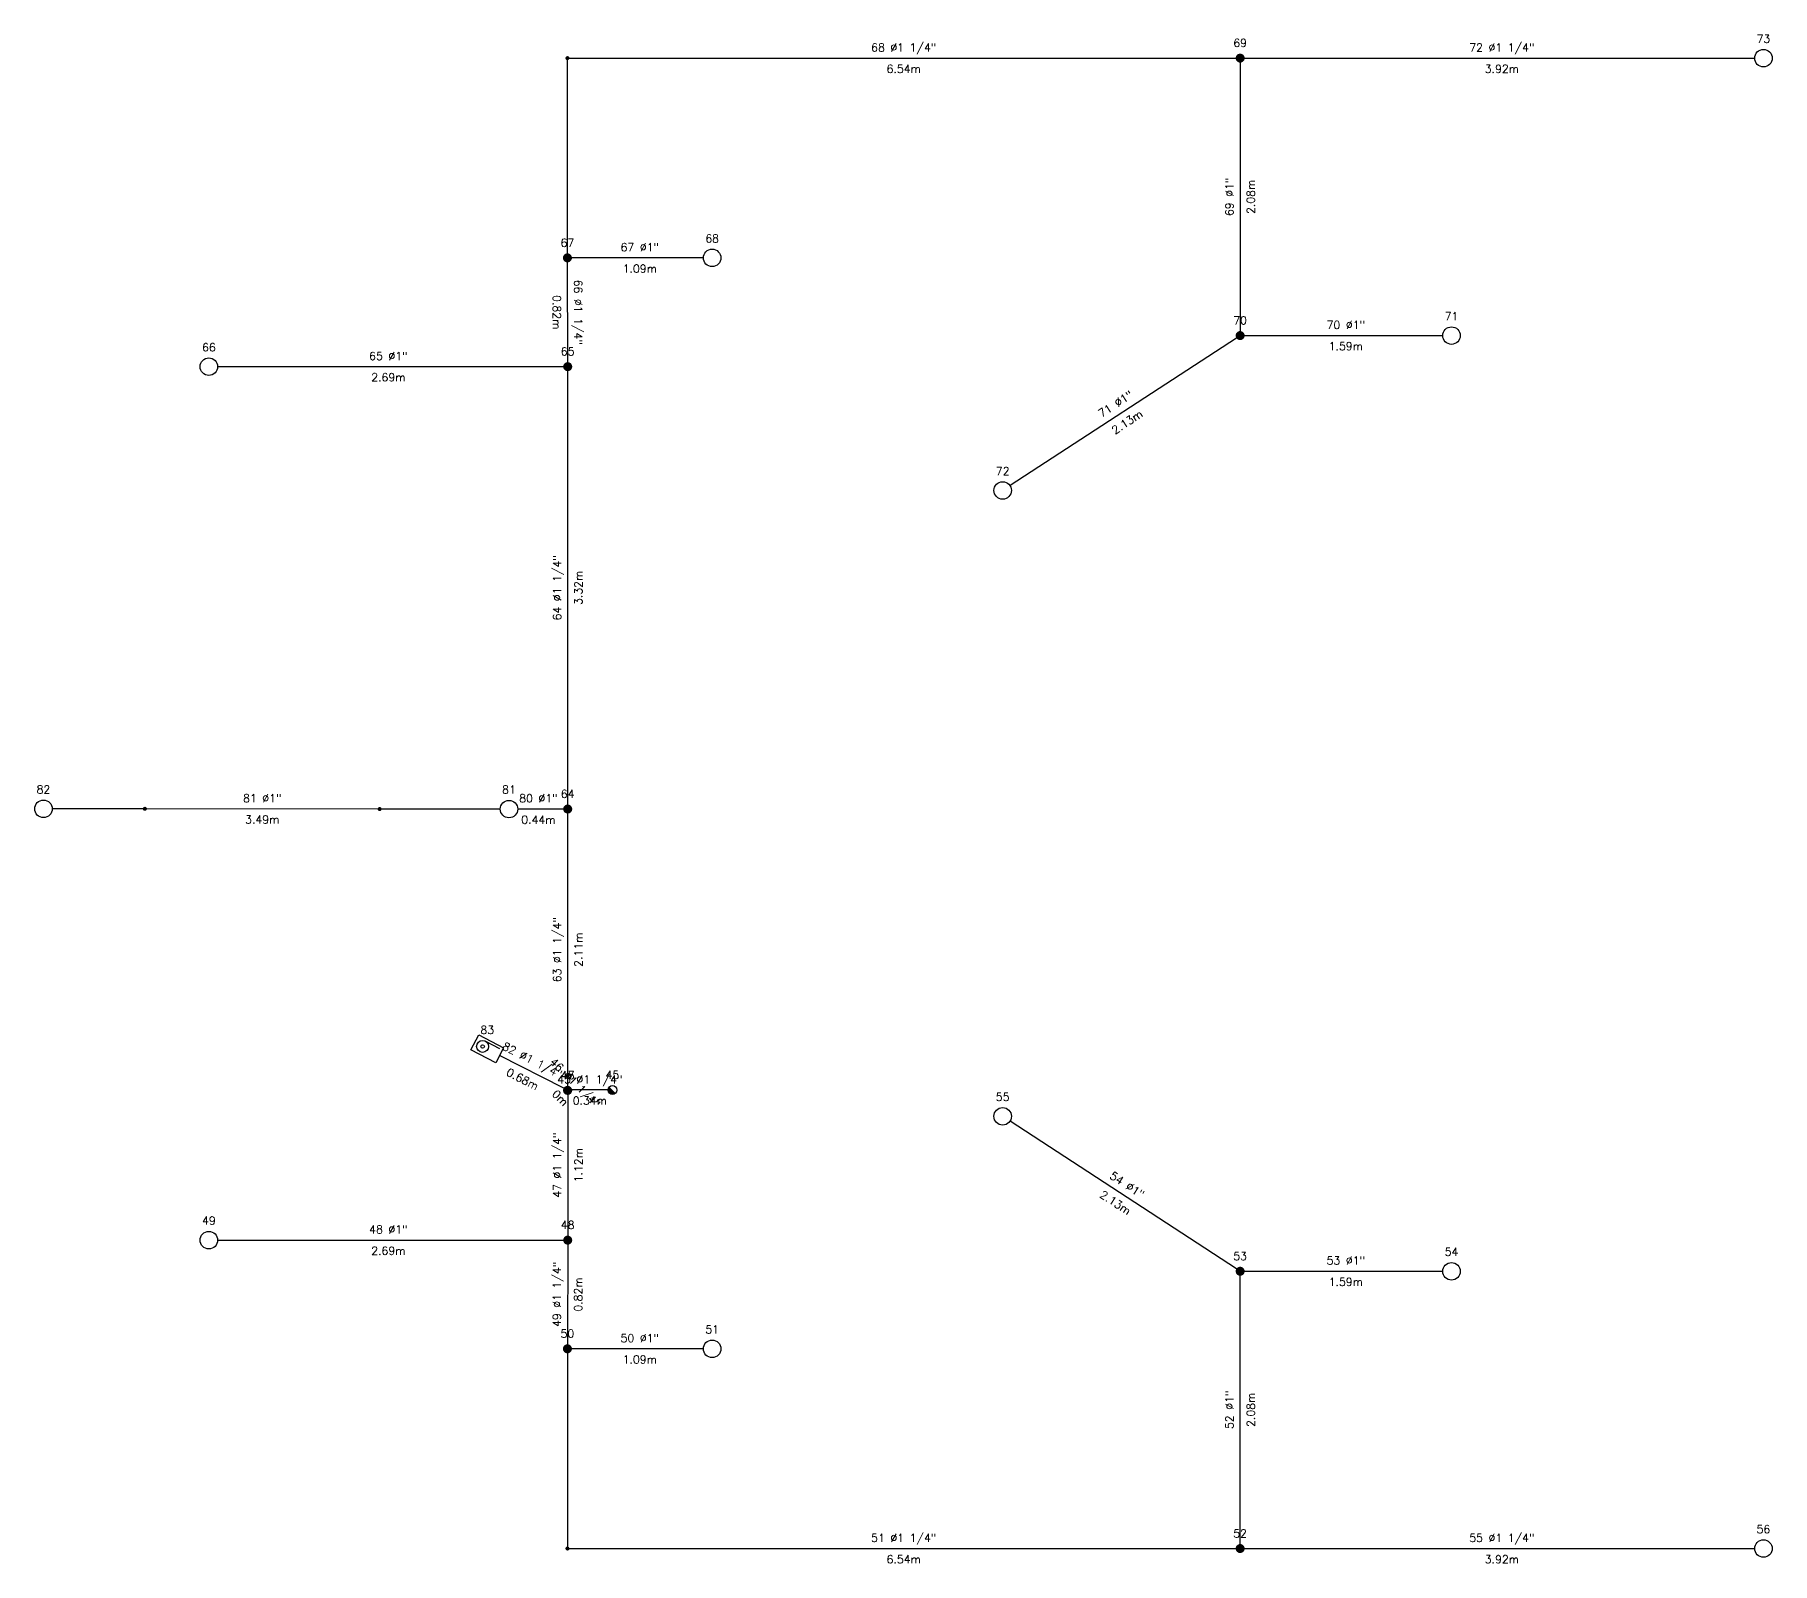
# Model space of a CAD drawing. Header units: metres. Extents: x -63.6 to 24.5, y -61.1 to 26.1.
# Drawn here: x -42.98 to -29.63, y -30.46 to -18.71 of the extents above; entities that cross this region are included whole.
import ezdxf
from ezdxf.enums import TextEntityAlignment as Align

# ---------------------------------------------------------------- set-up
doc = ezdxf.new("R2010")
doc.units = ezdxf.units.M
doc.header["$LTSCALE"] = 12.7
doc.layers.get('0').update_dxf_attribs({"linetype": 'CONTINUOUS'})
for name, color, linetype in [('TEXTO_NUDOS', 7, 'CONTINUOUS'), ('TEXTO_RAMAS', 7, 'CONTINUOUS'), ('UNIFILAR', 7, 'CONTINUOUS')]:
    doc.layers.add(name, color=color, linetype=linetype)
doc.styles.add('ROMANS', font='Romans', dxfattribs={"height": 0.0635})

# ---------------------------------------------------------------- blocks, each defined once
blk = doc.blocks.new('CONEXION_PLANTAS_IPCI')
at = {"color": 0, "linetype": 'Continuous'}
blk.add_circle((-0.004736, -0.005671), 1.5, dxfattribs=at)
for points in [[(-1.499779, 0.11617), (-1.504474, -0.033694), (0.363297, -1.459821), (0.216286, -1.489298)], [(-1.480147, 0.264817), (-1.499779, 0.11617), (0.506632, -1.415814), (0.363297, -1.459821)], [(-1.445772, 0.410761), (-1.480147, 0.264817), (0.644856, -1.357718), (0.506632, -1.415814)], [(-1.396999, 0.552544), (-1.445772, 0.410761), (0.77659, -1.286112), (0.644856, -1.357718)], [(-1.334315, 0.688749), (-1.396999, 0.552544), (0.900518, -1.201713), (0.77659, -1.286112)], [(-1.258346, 0.818016), (-1.334315, 0.688749), (1.0154, -1.105363), (0.900518, -1.201713)], [(-1.169852, 0.939054), (-1.258346, 0.818016), (1.047775, -1.074419), (1.0154, -1.105363)], [(-1.069716, 1.050651), (-1.169852, 0.939054), (-0.004736, -0.005671), (1.047775, -1.074419)], [(-1.504474, -0.033694), (-1.494184, -0.183278), (0.216286, -1.489298), (0.067066, -1.503952)], [(-1.494184, -0.183278), (-1.469012, -0.331087), (0.067066, -1.503952), (-0.082871, -1.503635)], [(-1.469012, -0.331087), (-1.429209, -0.475645), (-0.082871, -1.503635), (-0.232027, -1.488351)], [(-1.429209, -0.475645), (-1.375174, -0.615507), (-0.232027, -1.488351), (-0.378913, -1.458252)], [(-1.375174, -0.615507), (-1.307445, -0.749276), (-0.378913, -1.458252), (-0.52206, -1.41364)], [(-1.307445, -0.749276), (-1.226701, -0.875615), (-0.52206, -1.41364), (-0.660037, -1.35496)], [(-1.226701, -0.875615), (-1.133746, -0.993262), (-0.660037, -1.35496), (-0.791468, -1.282798)], [(-1.133746, -0.993262), (-1.029511, -1.101041), (-0.791468, -1.282798), (-0.915037, -1.197876)]]:
    blk.add_solid(points, dxfattribs=at)
blk = doc.blocks.new('BOCA_INCENDIOS_IPCI')
at = {"color": 0, "linetype": 'Continuous'}
for p, q in [((-2, 1.2), (2, 1.2)), ((-2, -1.2), (-2, 1.2)), ((-0.75, 0.85), (1.535532, 0.85)), ((2, 1.2), (2, -1.2)), ((2, -1.2), (-2, -1.2))]:
    blk.add_line(p, q, dxfattribs=at)
for radius in [0.85, 0.25]:
    blk.add_circle((-0.75, 0), radius, dxfattribs=at)
blk = doc.blocks.new('NUDO_PASO_IPCI')
at = {"color": 0, "linetype": 'Continuous'}
for points in [[(-0.742494, 0.10584), (-0.749351, 0.031185), (-0.748721, -0.043781), (-0.749351, 0.031185)], [(-0.728219, 0.179437), (-0.742494, 0.10584), (-0.74061, -0.118309), (-0.748721, -0.043781)], [(-0.706667, 0.251241), (-0.728219, 0.179437), (-0.725099, -0.191656), (-0.74061, -0.118309)], [(-0.678054, 0.320535), (-0.706667, 0.251241), (-0.702343, -0.263087), (-0.725099, -0.191656)], [(-0.642667, 0.386626), (-0.678054, 0.320535), (-0.672569, -0.33189), (-0.702343, -0.263087)], [(-0.600858, 0.448854), (-0.642667, 0.386626), (-0.636075, -0.397377), (-0.672569, -0.33189)], [(-0.553045, 0.506597), (-0.600858, 0.448854), (-0.593226, -0.458893), (-0.636075, -0.397377)], [(-0.499707, 0.559279), (-0.553045, 0.506597), (-0.544449, -0.515825), (-0.593226, -0.458893)], [(-0.441376, 0.606372), (-0.499707, 0.559279), (-0.490233, -0.567602), (-0.544449, -0.515825)], [(-0.378635, 0.647407), (-0.441376, 0.606372), (-0.431118, -0.613708), (-0.490233, -0.567602)], [(-0.31211, 0.681973), (-0.378635, 0.647407), (-0.367696, -0.653682), (-0.431118, -0.613708)], [(-0.242467, 0.709725), (-0.31211, 0.681973), (-0.300599, -0.687124), (-0.367696, -0.653682)], [(-0.170402, 0.730386), (-0.242467, 0.709725), (-0.2305, -0.713702), (-0.300599, -0.687124)], [(-0.096633, 0.743749), (-0.170402, 0.730386), (-0.158097, -0.733148), (-0.2305, -0.713702)], [(-0.0219, 0.74968), (-0.096633, 0.743749), (-0.084114, -0.745268), (-0.158097, -0.733148)], [(0.053053, 0.748121), (-0.0219, 0.74968), (-0.009291, -0.749942), (-0.084114, -0.745268)], [(0.127475, 0.739087), (0.053053, 0.748121), (0.065624, -0.747123), (-0.009291, -0.749942)], [(0.200624, 0.722669), (0.127475, 0.739087), (0.139884, -0.736839), (0.065624, -0.747123)], [(0.271768, 0.699029), (0.200624, 0.722669), (0.212747, -0.719193), (0.139884, -0.736839)], [(0.340197, 0.668406), (0.271768, 0.699029), (0.283483, -0.694361), (0.212747, -0.719193)], [(0.405227, 0.631103), (0.340197, 0.668406), (0.351388, -0.662591), (0.283483, -0.694361)], [(0.466207, 0.587495), (0.405227, 0.631103), (0.415781, -0.624201), (0.351388, -0.662591)], [(0.52253, 0.538017), (0.466207, 0.587495), (0.47602, -0.579573), (0.415781, -0.624201)], [(0.573632, 0.483163), (0.52253, 0.538017), (0.531502, -0.529155), (0.47602, -0.579573)], [(0.619002, 0.423482), (0.573632, 0.483163), (0.581674, -0.47345), (0.531502, -0.529155)], [(0.658187, 0.359569), (0.619002, 0.423482), (0.626035, -0.413014), (0.581674, -0.47345)], [(0.690796, 0.292064), (0.658187, 0.359569), (0.66414, -0.348452), (0.626035, -0.413014)], [(0.716502, 0.22164), (0.690796, 0.292064), (0.695609, -0.280407), (0.66414, -0.348452)], [(0.73505, 0.149002), (0.716502, 0.22164), (0.720128, -0.209562), (0.695609, -0.280407)], [(0.746253, 0.074875), (0.73505, 0.149002), (0.737451, -0.136622), (0.720128, -0.209562)], [(0.75, 0), (0.746253, 0.074875), (0.747407, -0.062317), (0.737451, -0.136622)]]:
    blk.add_solid(points, dxfattribs=at)
blk = doc.blocks.new('ROCIADOR_AUTOMATICO_IPCI')
at = {"color": 0, "linetype": 'Continuous'}
blk.add_circle((-0.004736, -0.005671), 1.5, dxfattribs=at)
blk = doc.blocks.new('NUDO_DERIVACION_IPCI')
at = {"color": 0, "linetype": 'Continuous'}
for points in [[(-0.742494, 0.10584), (-0.749351, 0.031185), (-0.748721, -0.043781), (-0.749351, 0.031185)], [(-0.728219, 0.179437), (-0.742494, 0.10584), (-0.74061, -0.118309), (-0.748721, -0.043781)], [(-0.706667, 0.251241), (-0.728219, 0.179437), (-0.725099, -0.191656), (-0.74061, -0.118309)], [(-0.678054, 0.320535), (-0.706667, 0.251241), (-0.702343, -0.263087), (-0.725099, -0.191656)], [(-0.642667, 0.386626), (-0.678054, 0.320535), (-0.672569, -0.33189), (-0.702343, -0.263087)], [(-0.600858, 0.448854), (-0.642667, 0.386626), (-0.636075, -0.397377), (-0.672569, -0.33189)], [(-0.553045, 0.506597), (-0.600858, 0.448854), (-0.593226, -0.458893), (-0.636075, -0.397377)], [(-0.499707, 0.559279), (-0.553045, 0.506597), (-0.544449, -0.515825), (-0.593226, -0.458893)], [(-0.441376, 0.606372), (-0.499707, 0.559279), (-0.490233, -0.567602), (-0.544449, -0.515825)], [(-0.378635, 0.647407), (-0.441376, 0.606372), (-0.431118, -0.613708), (-0.490233, -0.567602)], [(-0.31211, 0.681973), (-0.378635, 0.647407), (-0.367696, -0.653682), (-0.431118, -0.613708)], [(-0.242467, 0.709725), (-0.31211, 0.681973), (-0.300599, -0.687124), (-0.367696, -0.653682)], [(-0.170402, 0.730386), (-0.242467, 0.709725), (-0.2305, -0.713702), (-0.300599, -0.687124)], [(-0.096633, 0.743749), (-0.170402, 0.730386), (-0.158097, -0.733148), (-0.2305, -0.713702)], [(-0.0219, 0.74968), (-0.096633, 0.743749), (-0.084114, -0.745268), (-0.158097, -0.733148)], [(0.053053, 0.748121), (-0.0219, 0.74968), (-0.009291, -0.749942), (-0.084114, -0.745268)], [(0.127475, 0.739087), (0.053053, 0.748121), (0.065624, -0.747123), (-0.009291, -0.749942)], [(0.200624, 0.722669), (0.127475, 0.739087), (0.139884, -0.736839), (0.065624, -0.747123)], [(0.271768, 0.699029), (0.200624, 0.722669), (0.212747, -0.719193), (0.139884, -0.736839)], [(0.340197, 0.668406), (0.271768, 0.699029), (0.283483, -0.694361), (0.212747, -0.719193)], [(0.405227, 0.631103), (0.340197, 0.668406), (0.351388, -0.662591), (0.283483, -0.694361)], [(0.466207, 0.587495), (0.405227, 0.631103), (0.415781, -0.624201), (0.351388, -0.662591)], [(0.52253, 0.538017), (0.466207, 0.587495), (0.47602, -0.579573), (0.415781, -0.624201)], [(0.573632, 0.483163), (0.52253, 0.538017), (0.531502, -0.529155), (0.47602, -0.579573)], [(0.619002, 0.423482), (0.573632, 0.483163), (0.581674, -0.47345), (0.531502, -0.529155)], [(0.658187, 0.359569), (0.619002, 0.423482), (0.626035, -0.413014), (0.581674, -0.47345)], [(0.690796, 0.292064), (0.658187, 0.359569), (0.66414, -0.348452), (0.626035, -0.413014)], [(0.716502, 0.22164), (0.690796, 0.292064), (0.695609, -0.280407), (0.66414, -0.348452)], [(0.73505, 0.149002), (0.716502, 0.22164), (0.720128, -0.209562), (0.695609, -0.280407)], [(0.746253, 0.074875), (0.73505, 0.149002), (0.737451, -0.136622), (0.720128, -0.209562)], [(0.75, 0), (0.746253, 0.074875), (0.747407, -0.062317), (0.737451, -0.136622)]]:
    blk.add_solid(points, dxfattribs=at)

msp = doc.modelspace()

# ---------------------------------------------------------------- linework, layer by layer
at = {"layer": 'UNIFILAR', "color": 94, "linetype": 'Continuous'}
for p, q in [((-38.89, -20.39, 2.562), (-38.89, -18.905, 2.562)), ((-38.874, -18.889, 2.562), (-33.756, -18.889, 2.562)), ((-33.721, -18.924, 2.562), (-33.721, -20.987, 2.562)), ((-33.687, -18.889, 2.562), (-29.767, -18.889, 2.562)), ((-37.845, -20.424, 2.562), (-38.855, -20.424, 2.562)), ((-38.888, -21.226, 2.562), (-38.89, -20.459, 2.562)), ((-33.75, -21.04, 2.562), (-35.489, -22.174, 2.562)), ((-33.687, -21.021, 2.562), (-32.164, -21.021, 2.562)), ((-41.577, -21.26, 2.562), (-38.922, -21.26, 2.562)), ((-38.888, -24.625, 2.562), (-38.888, -21.295, 2.562)), ((-42.152, -24.658, 1.414), (-42.848, -24.658, 1.414)), ((-40.348, -24.66, 2.562), (-42.121, -24.658, 1.414)), ((-39.406, -24.66, 2.562), (-40.317, -24.66, 2.562)), ((-38.922, -24.66, 2.562), (-39.271, -24.66, 2.562)), ((-38.888, -26.788, 2.562), (-38.888, -24.694, 2.562)), ((-38.919, -26.806, 1.537), (-39.411, -26.553, 1.537)), ((-38.892, -26.819), (-38.889, -26.822, 1.537)), ((-38.889, -26.822, 1.537), (-38.888, -26.822, 2.562)), ((-38.578, -26.819), (-38.876, -26.819)), ((-38.888, -26.857, 2.562), (-38.888, -27.938, 2.562)), ((-33.75, -28.193, 2.562), (-35.489, -27.058, 2.562)), ((-41.577, -27.973, 2.562), (-38.922, -27.973, 2.562)), ((-38.888, -28.007, 2.562), (-38.89, -28.774, 2.562)), ((-33.721, -30.309, 2.562), (-33.721, -28.246, 2.562)), ((-33.687, -28.212, 2.562), (-32.164, -28.212, 2.562)), ((-37.845, -28.808, 2.562), (-38.855, -28.808, 2.562)), ((-38.89, -28.843, 2.562), (-38.89, -30.328, 2.562)), ((-38.874, -30.343, 2.562), (-33.756, -30.343, 2.562)), ((-33.687, -30.343, 2.562), (-29.767, -30.343, 2.562))]:
    msp.add_line(p, q, dxfattribs=at)

# ---------------------------------------------------------------- block references
at = {"layer": 'UNIFILAR', "color": 94, "linetype": 'Continuous', "zscale": 1.024943720238734}
for name, p, xscale, yscale in [('ROCIADOR_AUTOMATICO_IPCI', (-29.7, -18.889, 2.562), 0.0448412877604446, 0.0448412877604446), ('NUDO_PASO_IPCI', (-38.89, -18.889, 2.562), 0.02049887440477468, 0.02049887440477468), ('NUDO_DERIVACION_IPCI', (-33.721, -18.889, 2.562), 0.04612246741074302, 0.04612246741074302), ('NUDO_DERIVACION_IPCI', (-38.89, -20.424, 2.562), 0.04612246741074302, 0.04612246741074302), ('ROCIADOR_AUTOMATICO_IPCI', (-37.778, -20.424, 2.562), 0.0448412877604446, 0.0448412877604446), ('ROCIADOR_AUTOMATICO_IPCI', (-32.097, -21.021, 2.562), 0.0448412877604446, 0.0448412877604446), ('NUDO_DERIVACION_IPCI', (-33.721, -21.021, 2.562), 0.04612246741074302, 0.04612246741074302), ('ROCIADOR_AUTOMATICO_IPCI', (-41.645, -21.26, 2.562), 0.0448412877604446, 0.0448412877604446), ('NUDO_DERIVACION_IPCI', (-38.888, -21.26, 2.562), 0.04612246741074302, 0.04612246741074302), ('ROCIADOR_AUTOMATICO_IPCI', (-35.546, -22.211, 2.562), 0.0448412877604446, 0.0448412877604446), ('ROCIADOR_AUTOMATICO_IPCI', (-42.916, -24.658, 1.414), 0.0448412877604446, 0.0448412877604446), ('NUDO_PASO_IPCI', (-42.137, -24.658, 1.414), 0.02049887440477468, 0.02049887440477468), ('NUDO_PASO_IPCI', (-40.333, -24.66, 2.562), 0.02049887440477468, 0.02049887440477468), ('ROCIADOR_AUTOMATICO_IPCI', (-39.339, -24.66, 2.562), 0.0448412877604446, 0.0448412877604446), ('NUDO_DERIVACION_IPCI', (-38.888, -24.66, 2.562), 0.04612246741074302, 0.04612246741074302), ('NUDO_DERIVACION_IPCI', (-38.889, -26.822, 1.537), 0.04612246741074302, 0.04612246741074302), ('NUDO_DERIVACION_IPCI', (-38.888, -26.822, 2.562), 0.04612246741074302, 0.04612246741074302), ('NUDO_PASO_IPCI', (-38.892, -26.819), 0.02049887440477468, 0.02049887440477468), ('CONEXION_PLANTAS_IPCI', (-38.544, -26.819), 0.02254876184525214, 0.02254876184525214), ('ROCIADOR_AUTOMATICO_IPCI', (-35.546, -27.021, 2.562), 0.0448412877604446, 0.0448412877604446), ('ROCIADOR_AUTOMATICO_IPCI', (-41.645, -27.973, 2.562), 0.0448412877604446, 0.0448412877604446), ('NUDO_DERIVACION_IPCI', (-38.888, -27.973, 2.562), 0.04612246741074302, 0.04612246741074302), ('ROCIADOR_AUTOMATICO_IPCI', (-32.097, -28.212, 2.562), 0.0448412877604446, 0.0448412877604446), ('NUDO_DERIVACION_IPCI', (-33.721, -28.212, 2.562), 0.04612246741074302, 0.04612246741074302), ('NUDO_DERIVACION_IPCI', (-38.89, -28.808, 2.562), 0.04612246741074302, 0.04612246741074302), ('ROCIADOR_AUTOMATICO_IPCI', (-37.778, -28.808, 2.562), 0.0448412877604446, 0.0448412877604446), ('ROCIADOR_AUTOMATICO_IPCI', (-29.7, -30.343, 2.562), 0.0448412877604446, 0.0448412877604446), ('NUDO_PASO_IPCI', (-38.89, -30.343, 2.562), 0.02049887440477468, 0.02049887440477468), ('NUDO_DERIVACION_IPCI', (-33.721, -30.343, 2.562), 0.04612246741074302, 0.04612246741074302)]:
    msp.add_blockref(name, p, dxfattribs=dict(at, xscale=xscale, yscale=yscale))
at = {"layer": 'UNIFILAR', "color": 94, "linetype": 'Continuous', "xscale": 0.05380954531253351, "yscale": 0.05380954531253351, "zscale": 1.024943720238734, "rotation": 332.5}
msp.add_blockref('BOCA_INCENDIOS_IPCI', (-39.506, -26.503, 1.537), dxfattribs=at)

# ---------------------------------------------------------------- texts
at = {"layer": 'TEXTO_NUDOS', "color": 94, "linetype": 'Continuous', "style": 'ROMANS'}
for s, p in [('69', (-33.721, -18.803, 2.562)), ('73', (-29.7, -18.771, 2.562)), ('67', (-38.89, -20.339, 2.562)), ('68', (-37.778, -20.306, 2.562)), ('70', (-33.721, -20.935, 2.562)), ('71', (-32.097, -20.903, 2.562)), ('66', (-41.645, -21.142, 2.562)), ('65', (-38.888, -21.174, 2.562)), ('72', (-35.546, -22.093, 2.562)), ('82', (-42.916, -24.54, 1.414)), ('81', (-39.339, -24.541, 2.562)), ('64', (-38.888, -24.574, 2.562)), ('83', (-39.506, -26.388, 1.537)), ('46', (-38.889, -26.736, 1.537)), ('47', (-38.888, -26.736, 2.562)), ('45', (-38.544, -26.734)), ('55', (-35.546, -26.903, 2.562)), ('49', (-41.645, -27.854, 2.562)), ('48', (-38.888, -27.887, 2.562)), ('54', (-32.097, -28.093, 2.562)), ('53', (-33.721, -28.126, 2.562)), ('50', (-38.89, -28.722, 2.562)), ('51', (-37.778, -28.69, 2.562)), ('56', (-29.7, -30.225, 2.562)), ('52', (-33.721, -30.258, 2.562))]:
    msp.add_text(s, height=0.0615, dxfattribs=at).set_placement(p, align=Align.CENTER)
at = {"layer": 'TEXTO_RAMAS', "color": 94, "linetype": 'Continuous', "style": 'ROMANS'}
for s, p in [('68 Ø1 1/4"', (-36.306, -18.838, 2.562)), ('72 Ø1 1/4"', (-31.71, -18.838, 2.562)), ('67 Ø1"', (-38.334, -20.373, 2.562)), ('70 Ø1"', (-32.909, -20.97, 2.562)), ('80 Ø1"', (-39.113, -24.608, 2.562)), ('45 Ø1 1/4"', (-38.718, -26.768)), ('53 Ø1"', (-32.909, -28.16, 2.562)), ('50 Ø1"', (-38.334, -28.757, 2.562)), ('51 Ø1 1/4"', (-36.306, -30.292, 2.562)), ('55 Ø1 1/4"', (-31.71, -30.292, 2.562))]:
    msp.add_text(s, height=0.0615, dxfattribs=at).set_placement(p, align=Align.CENTER)
for s, p in [('6.54m', (-36.306, -18.941, 2.562)), ('3.92m', (-31.71, -18.941, 2.562)), ('1.09m', (-38.334, -20.476, 2.562)), ('1.59m', (-32.909, -21.072, 2.562)), ('0.44m', (-39.113, -24.711, 2.562)), ('0.34m', (-38.718, -26.87)), ('1.59m', (-32.909, -28.263, 2.562)), ('1.09m', (-38.334, -28.859, 2.562)), ('6.54m', (-36.306, -30.395, 2.562)), ('3.92m', (-31.71, -30.395, 2.562))]:
    msp.add_text(s, height=0.0615, dxfattribs=at).set_placement(p, align=Align.TOP_CENTER)
for s, rotation, p in [('69 Ø1"', 90, (-33.773, -19.955, 2.562)), ('66 Ø1 1/4"', 270.1387, (-38.838, -20.842, 2.562)), ('65 Ø1"', 0.0001, (-40.266, -21.209, 2.562)), ('71 Ø1"', 33.116, (-34.662, -21.573, 2.562)), ('64 Ø1 1/4"', 90, (-38.939, -22.96, 2.562)), ('81 Ø1"', 359.9575, (-41.235, -24.608, 1.988)), ('63 Ø1 1/4"', 90, (-38.939, -25.741, 2.562)), ('82 Ø1 1/4"', 332.7535, (-39.174, -26.617, 1.537)), ('46 Ø1 1/4"', 315.4193, (-38.852, -26.785, 2.05)), ('47 Ø1 1/4"', 90, (-38.939, -27.397, 2.562)), ('54 Ø1"', 326.884, (-34.606, -27.574, 2.562)), ('48 Ø1"', 359.9999, (-40.266, -27.921, 2.562)), ('49 Ø1 1/4"', 89.8613, (-38.94, -28.39, 2.562)), ('52 Ø1"', 90, (-33.773, -29.277, 2.562))]:
    msp.add_text(s, height=0.0615, rotation=rotation, dxfattribs=at).set_placement(p, align=Align.CENTER)
for s, rotation, p in [('2.08m', 90, (-33.67, -19.955, 2.562)), ('0.82m', 270.1387, (-38.94, -20.842, 2.562)), ('2.69m', 0.0001, (-40.266, -21.311, 2.562)), ('2.13m', 33.116, (-34.606, -21.659, 2.562)), ('3.32m', 90, (-38.837, -22.96, 2.562)), ('3.49m', 359.9575, (-41.235, -24.71, 1.988)), ('2.11m', 90, (-38.837, -25.741, 2.562)), ('0.68m', 332.7535, (-39.221, -26.708, 1.537)), ('0m', 315.4193, (-38.924, -26.858, 2.05)), ('1.12m', 90, (-38.837, -27.397, 2.562)), ('2.13m', 326.884, (-34.662, -27.659, 2.562)), ('2.69m', 359.9999, (-40.266, -28.024, 2.562)), ('0.82m', 89.8613, (-38.838, -28.391, 2.562)), ('2.08m', 90, (-33.67, -29.277, 2.562))]:
    msp.add_text(s, height=0.0615, rotation=rotation, dxfattribs=at).set_placement(p, align=Align.TOP_CENTER)

doc.saveas('drawing.dxf')
